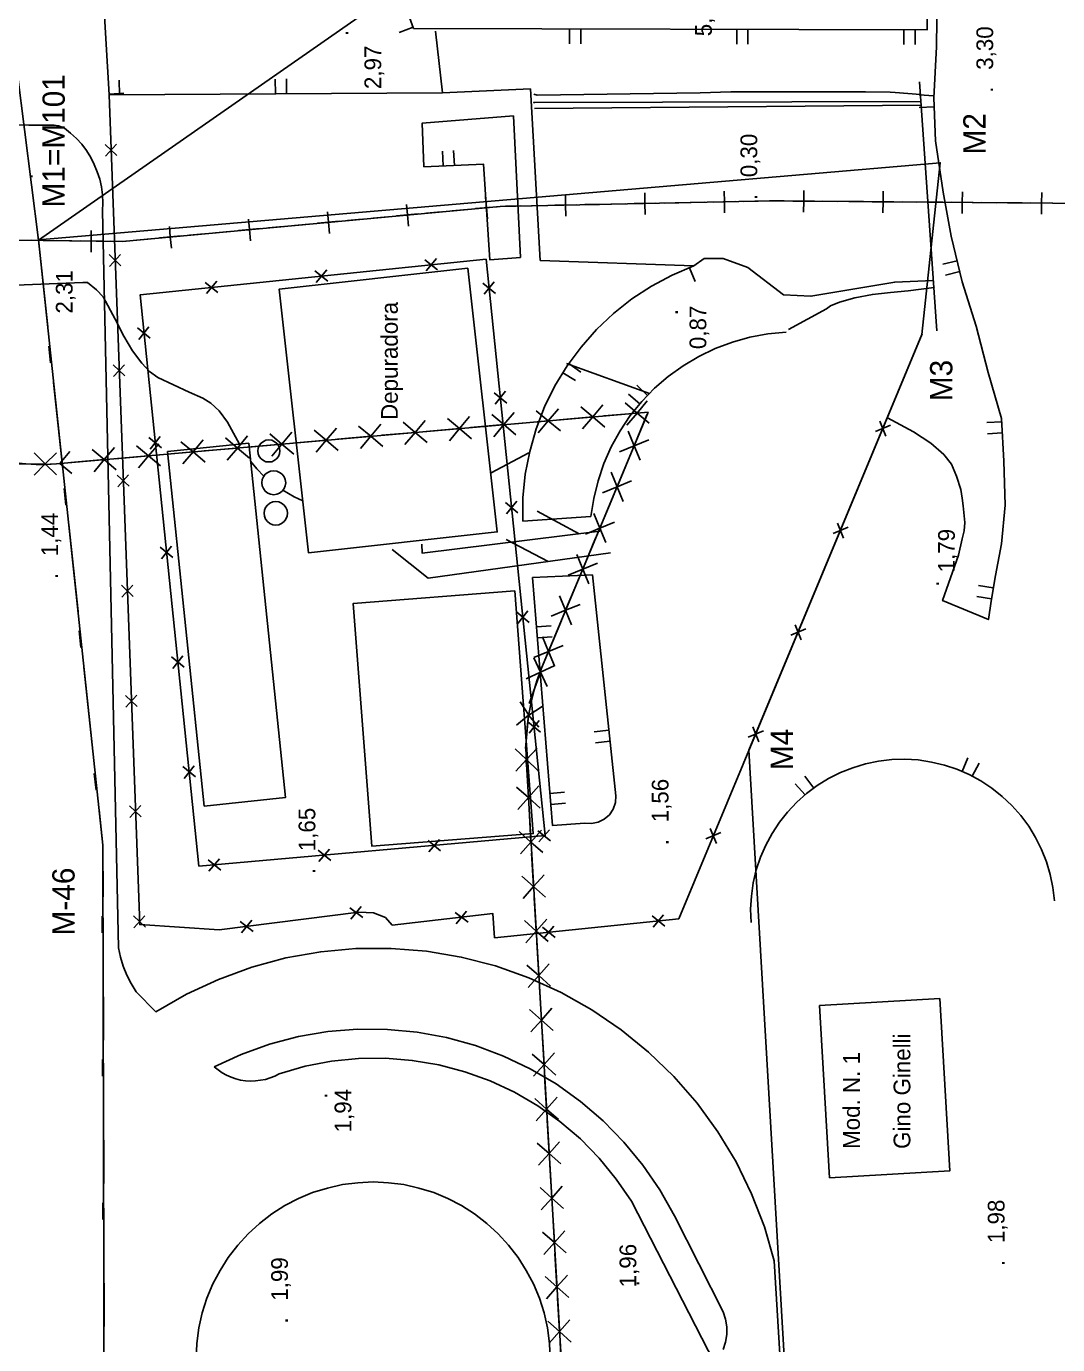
# Model space of a CAD drawing. Extents: x 729854 to 730444, y 4373781 to 4374808.
# Drawn here: x 730120.9 to 730213.5, y 4374028.7 to 4374147 of the extents above; entities that cross this region are included whole.
import ezdxf

# ---------------------------------------------------------------- set-up
doc = ezdxf.new("R2010")
doc.units = 0
doc.linetypes.add('DIVIDE', pattern=[0])
doc.layers.get('0').update_dxf_attribs({"linetype": 'CONTINUOUS'})
for name, color, linetype in [('1', 7, 'CONTINUOUS'), ('11', 7, 'CONTINUOUS'), ('2', 7, 'CONTINUOUS'), ('22', 7, 'CONTINUOUS'), ('28', 7, 'CONTINUOUS'), ('29', 7, 'CONTINUOUS'), ('33', 7, 'CONTINUOUS'), ('39', 7, 'CONTINUOUS'), ('40', 7, 'CONTINUOUS'), ('44', 7, 'CONTINUOUS'), ('48', 7, 'CONTINUOUS'), ('50', 7, 'CONTINUOUS'), ('56', 7, 'CONTINUOUS'), ('61', 7, 'CONTINUOUS'), ('PATTERN_CLASS', 7, 'CONTINUOUS')]:
    doc.layers.add(name, color=color, linetype=linetype)

msp = doc.modelspace()

# ---------------------------------------------------------------- linework, layer by layer
at = {"layer": '1', "color": 0, "linetype": 'CONTINUOUS'}
for p, q in [((730155.64, 4374146.91), (730154.38, 4374146.46)), ((730169.68, 4374146.76), (730169.68, 4374145.43)), ((730170.68, 4374146.76), (730170.68, 4374145.43)), ((730184.68, 4374146.73), (730184.68, 4374145.4)), ((730185.68, 4374146.72), (730185.68, 4374145.39)), ((730199.68, 4374146.69), (730199.68, 4374145.36)), ((730200.68, 4374146.69), (730200.68, 4374145.36)), ((730129.29, 4374140.85), (730129.28, 4374142.18)), ((730143.29, 4374140.94), (730143.28, 4374142.27)), ((730144.29, 4374140.95), (730144.28, 4374142.28)), ((730128.36, 4374140.91), (730129.68, 4374140.99)), ((730202.37, 4374140.77), (730201.04, 4374140.84)), ((730202.39, 4374139.77), (730201.06, 4374139.72)), ((730128, 4374136.4), (730129.06, 4374135.4)), ((730129.02, 4374136.42), (730128.04, 4374135.34)), ((730158.35, 4374134.47), (730158.29, 4374135.8)), ((730159.35, 4374134.52), (730159.28, 4374135.85)), ((730128.37, 4374126.51), (730129.43, 4374125.51)), ((730129.39, 4374126.53), (730128.41, 4374125.45)), ((730147.98, 4374124.13), (730146.84, 4374125.04)), ((730147.89, 4374125.14), (730146.96, 4374124.02)), ((730157.82, 4374125.15), (730156.69, 4374126.05)), ((730157.74, 4374126.16), (730156.81, 4374125.04)), ((730180.83, 4374125.5), (730167.03, 4374125.98)), ((730180.43, 4374125.33), (730180.95, 4374124.1)), ((730204.46, 4374125.95), (730203.17, 4374125.64)), ((730138.13, 4374123.11), (730136.99, 4374124.02)), ((730138.04, 4374124.13), (730137.12, 4374123.01)), ((730163.03, 4374123.03), (730161.91, 4374123.96)), ((730162.01, 4374122.95), (730162.92, 4374124.08)), ((730204.69, 4374124.98), (730203.4, 4374124.67)), ((730130.92, 4374119.95), (730132.04, 4374119.02)), ((730131.94, 4374120.03), (730131.03, 4374118.89)), ((730128.73, 4374116.62), (730129.79, 4374115.62)), ((730129.75, 4374116.63), (730128.77, 4374115.56)), ((730169.09, 4374115.91), (730170.22, 4374115.21)), ((730169.63, 4374116.74), (730170.7, 4374115.95)), ((730176.68, 4374113.86), (730175.73, 4374114.79)), ((730164.04, 4374113.18), (730162.92, 4374114.11)), ((730163.02, 4374113.1), (730163.93, 4374114.24)), ((730176, 4374113.13), (730174.97, 4374113.97)), ((730197.13, 4374110.62), (730198.47, 4374111.19)), ((730198.07, 4374110.21), (730197.52, 4374111.56)), ((730208.46, 4374111.5), (730207.13, 4374111.43)), ((730131.94, 4374110.1), (730133.06, 4374109.17)), ((730132.95, 4374110.18), (730132.05, 4374109.05)), ((730208.51, 4374110.51), (730207.19, 4374110.43)), ((730129.1, 4374106.72), (730130.16, 4374105.72)), ((730130.12, 4374106.74), (730129.14, 4374105.66)), ((730165.05, 4374103.33), (730163.93, 4374104.26)), ((730164.03, 4374103.25), (730164.94, 4374104.39)), ((730193.33, 4374101.48), (730194.67, 4374102.05)), ((730194.26, 4374101.07), (730193.72, 4374102.42)), ((730132.95, 4374100.25), (730134.07, 4374099.32)), ((730133.97, 4374100.34), (730133.06, 4374099.2)), ((730129.47, 4374096.83), (730130.52, 4374095.83)), ((730130.49, 4374096.85), (730129.5, 4374095.77)), ((730166.36, 4374097.54), (730171.75, 4374097.76)), ((730207.7, 4374096.59), (730206.39, 4374096.82)), ((730207.54, 4374095.61), (730206.22, 4374095.83)), ((730166.06, 4374093.48), (730164.94, 4374094.42)), ((730165.04, 4374093.4), (730165.95, 4374094.54)), ((730166.72, 4374093.1), (730168.04, 4374093.2)), ((730190.46, 4374091.93), (730189.92, 4374093.28)), ((730166.79, 4374092.11), (730168.12, 4374092.21)), ((730189.53, 4374092.34), (730190.87, 4374092.91)), ((730133.97, 4374090.4), (730135.09, 4374089.47)), ((730134.99, 4374090.49), (730134.08, 4374089.35)), ((730129.83, 4374086.94), (730130.89, 4374085.94)), ((730130.85, 4374086.96), (730129.87, 4374085.88)), ((730167.07, 4374083.64), (730165.95, 4374084.57)), ((730166.05, 4374083.55), (730166.96, 4374084.69)), ((730173.22, 4374083.83), (730171.89, 4374083.69)), ((730185.72, 4374083.2), (730187.07, 4374083.77)), ((730186.66, 4374082.79), (730186.12, 4374084.14)), ((730173.32, 4374082.84), (730172, 4374082.7)), ((730204.9, 4374080.12), (730205.43, 4374081.34)), ((730134.99, 4374080.56), (730136.11, 4374079.63)), ((730136, 4374080.64), (730135.09, 4374079.5)), ((730205.8, 4374079.7), (730206.44, 4374080.87)), ((730190.81, 4374078.02), (730189.92, 4374079.02)), ((730191.59, 4374078.63), (730190.79, 4374079.7)), ((730167.91, 4374078.15), (730169.24, 4374078.25)), ((730130.2, 4374077.04), (730131.25, 4374076.04)), ((730131.22, 4374077.06), (730130.23, 4374075.99)), ((730167.99, 4374077.15), (730169.32, 4374077.26)), ((730166.85, 4374074.8), (730167.98, 4374073.88)), ((730166.92, 4374073.79), (730167.87, 4374074.89)), ((730181.92, 4374074.06), (730183.26, 4374074.63)), ((730182.86, 4374073.65), (730182.31, 4374075)), ((730147.13, 4374073.07), (730148.25, 4374072.14)), ((730147.2, 4374072.05), (730148.14, 4374073.15)), ((730156.99, 4374073.93), (730158.11, 4374073.01)), ((730157.06, 4374072.92), (730158, 4374074.02)), ((730137.26, 4374072.2), (730138.39, 4374071.27)), ((730137.33, 4374071.18), (730138.28, 4374072.29)), ((730130.56, 4374067.15), (730131.62, 4374066.15)), ((730131.58, 4374067.17), (730130.6, 4374066.09)), ((730149.97, 4374067.88), (730151.13, 4374067)), ((730150.07, 4374066.87), (730150.98, 4374068.01)), ((730159.42, 4374067.47), (730160.58, 4374066.58)), ((730159.52, 4374066.45), (730160.44, 4374067.59)), ((730177.1, 4374067.15), (730178.24, 4374066.24)), ((730177.18, 4374066.13), (730178.11, 4374067.25)), ((730140.14, 4374066.65), (730141.3, 4374065.76)), ((730140.25, 4374065.63), (730141.16, 4374066.77)), ((730167.25, 4374066.14), (730168.39, 4374065.23)), ((730167.34, 4374065.12), (730168.27, 4374066.24))]:
    msp.add_line(p, q, dxfattribs=at)
for points in [[(730158.29, 4374141.04), (730128.36, 4374140.84), (730127.5, 4374155.53)], [(730202.72, 4374154.89), (730202.62, 4374145.17), (730202.36, 4374140.58), (730202.52, 4374136.71), (730203.19, 4374132.11), (730203.93, 4374128.17), (730204.91, 4374124.07), (730206.17, 4374120.1), (730207.25, 4374115.94), (730208.44, 4374111.8), (730208.66, 4374107.98), (730208.76, 4374104.02), (730208.43, 4374100.54), (730207.89, 4374097.71), (730207.5, 4374095.4), (730207.26, 4374093.75), (730203.15, 4374095.46), (730204.58, 4374099.53), (730204.92, 4374101.01), (730205.09, 4374101.73), (730205.15, 4374102.47), (730205, 4374103.96), (730204.9, 4374104.65), (730204.79, 4374105.44), (730204.39, 4374106.61), (730203.94, 4374107.7), (730203.25, 4374108.57), (730202.11, 4374109.6), (730200.54, 4374110.61), (730198.2, 4374111.87)], [(730155.68, 4374146.79), (730201.78, 4374146.69), (730201.78, 4374151.38), (730153.84, 4374151.87), (730155.68, 4374146.79)], [(730166.17, 4374141.38), (730158.29, 4374141.04), (730157.66, 4374146.58)], [(730128.36, 4374140.84), (730131.11, 4374066.38), (730138.23, 4374065.9), (730150.76, 4374067.48), (730152.1, 4374067.44), (730153.16, 4374067.01), (730153.77, 4374066.31), (730162.81, 4374067.36), (730162.95, 4374065.19), (730179.48, 4374066.89), (730201.33, 4374119.41)], [(730165.29, 4374126.25), (730162.53, 4374126.04), (730161.96, 4374134.64), (730156.61, 4374134.39), (730156.46, 4374138.31), (730164.65, 4374138.98)], [(730162.19, 4374126.1), (730131.14, 4374122.89), (730136.43, 4374071.62), (730167.5, 4374074.36), (730162.19, 4374126.1)], [(730160.56, 4374125.3), (730163.2, 4374101.62), (730146.27, 4374099.73), (730143.63, 4374123.41), (730160.56, 4374125.3)], [(730165.48, 4374102.59), (730165.5, 4374104.69), (730165.71, 4374106.79), (730166.11, 4374108.85), (730166.68, 4374110.88), (730167.44, 4374112.84), (730168.37, 4374114.73), (730169.46, 4374116.52), (730170.71, 4374118.21), (730172.1, 4374119.79), (730173.63, 4374121.23), (730175.28, 4374122.54), (730177.04, 4374123.69), (730178.89, 4374124.67), (730180.83, 4374125.5)], [(730189.11, 4374119.55), (730187.48, 4374119.4), (730185.87, 4374119.1), (730184.29, 4374118.66), (730182.76, 4374118.09), (730181.28, 4374117.38), (730179.87, 4374116.54), (730178.54, 4374115.58), (730177.31, 4374114.51), (730176.16, 4374113.33), (730175.13, 4374112.06), (730174.22, 4374110.69), (730173.43, 4374109.27), (730172.76, 4374107.77), (730172.24, 4374106.21), (730171.85, 4374104.63), (730171.6, 4374103.01)], [(730140.9, 4374109.58), (730144.19, 4374077.77), (730136.91, 4374077.02), (730133.62, 4374108.83), (730140.9, 4374109.58)], [(730171.75, 4374097.76), (730173.84, 4374077.92), (730173.8, 4374077.32), (730173.6, 4374076.75), (730173.26, 4374076.23), (730172.8, 4374075.84), (730172.25, 4374075.57), (730171.65, 4374075.44), (730171.04, 4374075.48), (730168.14, 4374075.28), (730166.36, 4374097.54)], [(730164.76, 4374096.33), (730166.42, 4374074.54), (730151.93, 4374073.42), (730150.27, 4374095.21), (730164.76, 4374096.33)], [(730213.18, 4374068.52), (730213.04, 4374069.71), (730212.81, 4374070.88), (730212.47, 4374072.02), (730212.03, 4374073.13), (730211.5, 4374074.19), (730210.88, 4374075.21), (730210.17, 4374076.17), (730209.38, 4374077.06), (730208.51, 4374077.88), (730207.58, 4374078.62), (730206.58, 4374079.28), (730205.53, 4374079.85), (730204.44, 4374080.32), (730203.31, 4374080.69), (730202.15, 4374080.96), (730200.97, 4374081.15), (730199.78, 4374081.21), (730198.59, 4374081.19), (730197.41, 4374081.05), (730196.24, 4374080.81), (730195.1, 4374080.46), (730193.99, 4374080.03), (730192.92, 4374079.48), (730191.91, 4374078.87), (730190.95, 4374078.15), (730190.06, 4374077.36), (730189.24, 4374076.48), (730188.51, 4374075.56), (730187.85, 4374074.56), (730187.29, 4374073.51), (730186.82, 4374072.42), (730186.44, 4374071.28), (730186.17, 4374070.12), (730186, 4374068.94), (730185.93, 4374067.75), (730185.97, 4374066.56)], [(730202.91, 4374059.73), (730203.81, 4374044.28), (730193.01, 4374043.65), (730192.11, 4374059.1), (730202.91, 4374059.73)]]:
    msp.add_lwpolyline(points, dxfattribs=at)
at = {"layer": '11', "color": 0, "linetype": 'CONTINUOUS'}
for points in [[(730127.77, 4374130.44), (730127.8, 4374131.16), (730127.77, 4374131.87), (730127.67, 4374132.58), (730127.52, 4374133.27), (730127.31, 4374133.94), (730127.04, 4374134.61), (730126.72, 4374135.23), (730126.34, 4374135.84), (730125.91, 4374136.41), (730125.43, 4374136.94), (730124.91, 4374137.42), (730124.35, 4374137.86), (730123.84, 4374138.07), (730123.45, 4374138.13), (730122.71, 4374138.14), (730121.15, 4374138.14), (730117.52, 4374138.15)], [(730127.77, 4374130.44), (730129.22, 4374064.3), (730129.4, 4374063.46), (730129.64, 4374062.64), (730129.96, 4374061.85), (730130.35, 4374061.08), (730130.8, 4374060.35), (730132.56, 4374058.56), (730135.31, 4374060.14), (730138.19, 4374061.46), (730141.17, 4374062.56), (730144.23, 4374063.38), (730147.35, 4374063.94), (730150.51, 4374064.23), (730153.68, 4374064.23), (730156.85, 4374063.98), (730159.97, 4374063.46), (730163.04, 4374062.66), (730166.03, 4374061.6), (730168.92, 4374060.29), (730171.69, 4374058.73), (730174.31, 4374056.94), (730176.76, 4374054.94), (730179.04, 4374052.73), (730181.12, 4374050.35), (730182.98, 4374047.78), (730184.62, 4374045.07), (730186.02, 4374042.21), (730187.17, 4374039.26), (730188.05, 4374036.21), (730193.72, 4373942.66)], [(730137.8, 4374053.61), (730140.23, 4374054.73), (730142.76, 4374055.64), (730145.35, 4374056.32), (730147.99, 4374056.77), (730150.66, 4374056.98), (730153.34, 4374056.96), (730156.01, 4374056.71), (730158.65, 4374056.23), (730161.23, 4374055.52), (730163.74, 4374054.58), (730166.16, 4374053.42), (730168.47, 4374052.07), (730170.65, 4374050.51), (730172.69, 4374048.77), (730174.56, 4374046.86), (730176.27, 4374044.79), (730177.78, 4374042.58), (730179.1, 4374040.23), (730183.46, 4374031.63), (730183.68, 4374030.96), (730183.79, 4374030.28), (730183.79, 4374029.58), (730183.68, 4374028.89), (730183.45, 4374028.23)], [(730182.7, 4374027.05), (730175.23, 4374041.54), (730173.87, 4374043.54), (730172.34, 4374045.42), (730170.65, 4374047.14), (730168.81, 4374048.71), (730166.84, 4374050.11), (730164.75, 4374051.33), (730162.56, 4374052.35), (730160.29, 4374053.17), (730157.95, 4374053.79), (730155.57, 4374054.19), (730153.16, 4374054.39), (730150.74, 4374054.36), (730148.33, 4374054.12), (730145.96, 4374053.66), (730143.64, 4374052.98), (730143.24, 4374052.78), (730142.82, 4374052.62), (730142.39, 4374052.48), (730141.95, 4374052.4), (730141.51, 4374052.35), (730141.06, 4374052.33), (730140.62, 4374052.36), (730140.17, 4374052.42), (730139.74, 4374052.54), (730139.32, 4374052.67), (730138.91, 4374052.86), (730138.51, 4374053.08), (730138.14, 4374053.33), (730137.8, 4374053.61)], [(730136.19, 4374027.41), (730136.25, 4374028.79), (730136.43, 4374030.17), (730136.73, 4374031.52), (730137.15, 4374032.84), (730137.68, 4374034.12), (730138.32, 4374035.34), (730139.06, 4374036.51), (730139.91, 4374037.61), (730140.84, 4374038.63), (730141.86, 4374039.56), (730142.96, 4374040.41), (730144.13, 4374041.15), (730145.35, 4374041.79), (730146.63, 4374042.32), (730147.95, 4374042.73), (730149.3, 4374043.04), (730150.68, 4374043.21), (730152.06, 4374043.28), (730153.44, 4374043.21), (730154.82, 4374043.04), (730156.17, 4374042.73), (730157.49, 4374042.32), (730158.77, 4374041.79), (730159.99, 4374041.15), (730161.16, 4374040.41), (730162.26, 4374039.56), (730163.28, 4374038.63), (730164.21, 4374037.61), (730165.06, 4374036.51), (730165.8, 4374035.34), (730166.44, 4374034.12), (730166.97, 4374032.84), (730167.39, 4374031.52), (730167.69, 4374030.17), (730167.87, 4374028.79), (730167.93, 4374027.41)]]:
    msp.add_lwpolyline(points, dxfattribs=at)
at = {"layer": '2', "color": 0, "linetype": 'CONTINUOUS'}
for p, q in [((730201.09, 4374142.02), (730202.63, 4374119.66)), ((730167.03, 4374125.98), (730166.17, 4374141.38)), ((730164.65, 4374138.98), (730165.29, 4374126.25)), ((730171.6, 4374103.01), (730165.48, 4374102.59))]:
    msp.add_line(p, q, dxfattribs=at)
at = {"layer": '22', "color": 0, "linetype": 'CONTINUOUS'}
msp.add_line((730166.54, 4374139.63), (730201.23, 4374139.92), dxfattribs=at)
msp.add_lwpolyline([(730202.32, 4374124.2), (730198.86, 4374124.05), (730194.39, 4374123.29), (730191.34, 4374122.78), (730188.87, 4374122.91), (730185.68, 4374125.36), (730183.46, 4374126.16), (730181.77, 4374126.17), (730180.83, 4374125.51)], dxfattribs=at)
at = {"layer": '28', "color": 0, "linetype": 'CONTINUOUS'}
for points in [[(730143.69, 4374108.89), (730143.66, 4374108.63), (730143.56, 4374108.4), (730143.4, 4374108.19), (730143.19, 4374108.03), (730142.96, 4374107.92), (730142.7, 4374107.9), (730142.44, 4374107.92), (730142.21, 4374108.03), (730142, 4374108.19), (730141.84, 4374108.4), (730141.74, 4374108.63), (730141.71, 4374108.89), (730141.74, 4374109.15), (730141.84, 4374109.38), (730142, 4374109.59), (730142.21, 4374109.75), (730142.44, 4374109.85), (730142.7, 4374109.88), (730142.96, 4374109.85), (730143.19, 4374109.75), (730143.4, 4374109.59), (730143.56, 4374109.38), (730143.66, 4374109.15), (730143.69, 4374108.89)], [(730144.21, 4374106.04), (730144.17, 4374105.76), (730144.07, 4374105.51), (730143.9, 4374105.28), (730143.67, 4374105.11), (730143.42, 4374105.01), (730143.14, 4374104.96), (730142.86, 4374105.01), (730142.61, 4374105.11), (730142.38, 4374105.28), (730142.21, 4374105.51), (730142.11, 4374105.76), (730142.07, 4374106.04), (730142.11, 4374106.32), (730142.21, 4374106.57), (730142.38, 4374106.8), (730142.61, 4374106.96), (730142.86, 4374107.07), (730143.14, 4374107.11), (730143.42, 4374107.07), (730143.67, 4374106.96), (730143.9, 4374106.8), (730144.07, 4374106.57), (730144.17, 4374106.32), (730144.21, 4374106.04)], [(730144.37, 4374103.29), (730144.34, 4374103.02), (730144.23, 4374102.76), (730144.06, 4374102.55), (730143.85, 4374102.38), (730143.59, 4374102.27), (730143.32, 4374102.23), (730143.05, 4374102.27), (730142.79, 4374102.38), (730142.58, 4374102.55), (730142.41, 4374102.76), (730142.3, 4374103.02), (730142.27, 4374103.29), (730142.3, 4374103.56), (730142.41, 4374103.82), (730142.58, 4374104.03), (730142.79, 4374104.19), (730143.05, 4374104.31), (730143.32, 4374104.34), (730143.59, 4374104.31), (730143.85, 4374104.19), (730144.06, 4374104.03), (730144.23, 4374103.82), (730144.34, 4374103.56), (730144.37, 4374103.29)]]:
    msp.add_lwpolyline(points, dxfattribs=at)
at = {"layer": '29', "color": 0, "linetype": 'CONTINUOUS'}
for p, q in [((730170.54, 4374101.46), (730166.78, 4374103.47)), ((730167.77, 4374098.96), (730163.98, 4374100.93))]:
    msp.add_line(p, q, dxfattribs=at)
for points in [[(730156.42, 4374100.53), (730156.47, 4374099.71), (730172.41, 4374101.69)], [(730156.42, 4374100.53), (730156.47, 4374099.71), (730172.41, 4374101.69)], [(730153.76, 4374100.04), (730157, 4374097.48), (730173.37, 4374099.73)], [(730153.76, 4374100.04), (730157, 4374097.48), (730173.37, 4374099.73)]]:
    msp.add_lwpolyline(points, dxfattribs=at)
at = {"layer": '33', "color": 0, "linetype": 'CONTINUOUS'}
for p, q in [((730175.74, 4374112.29), (730174.66, 4374113.2)), ((730175.74, 4374112.29), (730176.65, 4374113.38)), ((730163.79, 4374111.25), (730162.71, 4374112.15)), ((730163.79, 4374111.25), (730164.7, 4374112.33)), ((730167.77, 4374111.59), (730166.69, 4374112.5)), ((730167.77, 4374111.59), (730168.68, 4374112.68)), ((730171.76, 4374111.94), (730170.68, 4374112.85)), ((730171.76, 4374111.94), (730172.67, 4374113.03)), ((730175.74, 4374112.29), (730172.76, 4374112.03)), ((730175.74, 4374112.29), (730174.83, 4374111.21)), ((730175.48, 4374109.36), (730176.63, 4374112.13)), ((730175.74, 4374112.29), (730176.83, 4374111.38)), ((730147.85, 4374109.85), (730148.76, 4374110.93)), ((730151.84, 4374110.2), (730150.75, 4374111.11)), ((730151.84, 4374110.2), (730152.74, 4374111.28)), ((730155.82, 4374110.55), (730154.74, 4374111.46)), ((730155.82, 4374110.55), (730156.73, 4374111.63)), ((730159.8, 4374110.9), (730156.82, 4374110.64)), ((730159.8, 4374110.9), (730158.72, 4374111.81)), ((730159.8, 4374110.9), (730158.9, 4374109.81)), ((730159.8, 4374110.9), (730160.71, 4374111.98)), ((730159.8, 4374110.9), (730160.89, 4374109.99)), ((730163.79, 4374111.25), (730160.8, 4374110.98)), ((730163.79, 4374111.25), (730162.88, 4374110.16)), ((730163.79, 4374111.25), (730164.87, 4374110.34)), ((730167.77, 4374111.59), (730164.79, 4374111.33)), ((730167.77, 4374111.59), (730166.87, 4374110.51)), ((730167.77, 4374111.59), (730168.86, 4374110.69)), ((730171.76, 4374111.94), (730168.77, 4374111.68)), ((730171.76, 4374111.94), (730170.85, 4374110.86)), ((730171.76, 4374111.94), (730172.84, 4374111.03)), ((730135.9, 4374108.8), (730134.81, 4374109.71)), ((730135.9, 4374108.8), (730136.81, 4374109.89)), ((730139.88, 4374109.15), (730138.8, 4374110.06)), ((730139.88, 4374109.15), (730140.79, 4374110.24)), ((730143.87, 4374109.5), (730142.78, 4374110.41)), ((730143.87, 4374109.5), (730144.77, 4374110.58)), ((730147.85, 4374109.85), (730144.86, 4374109.59)), ((730147.85, 4374109.85), (730146.77, 4374110.76)), ((730147.85, 4374109.85), (730146.94, 4374108.77)), ((730147.85, 4374109.85), (730148.93, 4374108.94)), ((730151.84, 4374110.2), (730148.85, 4374109.94)), ((730151.84, 4374110.2), (730150.93, 4374109.12)), ((730151.84, 4374110.2), (730152.92, 4374109.29)), ((730155.82, 4374110.55), (730152.83, 4374110.29)), ((730155.82, 4374110.55), (730154.91, 4374109.46)), ((730155.82, 4374110.55), (730156.9, 4374109.64)), ((730175.48, 4374109.36), (730174.94, 4374110.66)), ((730175.48, 4374109.36), (730176.79, 4374109.9)), ((730122.64, 4374107.72), (730121.64, 4374108.72)), ((730122.64, 4374107.72), (730123.64, 4374108.73)), ((730123.94, 4374107.76), (730124.85, 4374108.84)), ((730127.93, 4374108.11), (730126.84, 4374109.01)), ((730127.93, 4374108.11), (730128.84, 4374109.19)), ((730131.91, 4374108.45), (730130.83, 4374109.36)), ((730131.91, 4374108.45), (730132.82, 4374109.54)), ((730135.9, 4374108.8), (730132.91, 4374108.54)), ((730135.9, 4374108.8), (730134.99, 4374107.72)), ((730135.9, 4374108.8), (730136.98, 4374107.89)), ((730139.88, 4374109.15), (730136.89, 4374108.89)), ((730139.88, 4374109.15), (730138.97, 4374108.07)), ((730139.88, 4374109.15), (730140.96, 4374108.24)), ((730143.87, 4374109.5), (730140.88, 4374109.24)), ((730143.87, 4374109.5), (730142.96, 4374108.42)), ((730143.87, 4374109.5), (730144.95, 4374108.59)), ((730175.48, 4374109.36), (730174.17, 4374108.82)), ((730175.48, 4374109.36), (730176.02, 4374108.05)), ((730122.64, 4374107.72), (730119.64, 4374107.7)), ((730122.64, 4374107.72), (730121.65, 4374106.72)), ((730122.64, 4374107.72), (730123.65, 4374106.73)), ((730123.94, 4374107.76), (730125.03, 4374106.85)), ((730127.93, 4374108.11), (730124.94, 4374107.84)), ((730127.93, 4374108.11), (730127.02, 4374107.02)), ((730127.93, 4374108.11), (730129.01, 4374107.2)), ((730131.91, 4374108.45), (730128.92, 4374108.19)), ((730131.91, 4374108.45), (730131, 4374107.37)), ((730131.91, 4374108.45), (730132.99, 4374107.55)), ((730173.94, 4374105.66), (730175.1, 4374108.43)), ((730173.94, 4374105.66), (730173.41, 4374106.97)), ((730173.94, 4374105.66), (730175.25, 4374106.2)), ((730173.94, 4374105.66), (730172.64, 4374105.13)), ((730173.94, 4374105.66), (730174.48, 4374104.36)), ((730172.41, 4374101.97), (730173.56, 4374104.74)), ((730172.41, 4374101.97), (730171.87, 4374103.28)), ((730172.41, 4374101.97), (730171.1, 4374101.43)), ((730172.41, 4374101.97), (730173.71, 4374102.51)), ((730172.41, 4374101.97), (730172.95, 4374100.66)), ((730170.87, 4374098.28), (730172.02, 4374101.05)), ((730170.87, 4374098.28), (730170.33, 4374099.59)), ((730170.87, 4374098.28), (730169.56, 4374097.74)), ((730170.87, 4374098.28), (730172.18, 4374098.82)), ((730170.87, 4374098.28), (730171.41, 4374096.97)), ((730169.33, 4374094.59), (730170.48, 4374097.36)), ((730169.33, 4374094.59), (730168.79, 4374095.89)), ((730169.33, 4374094.59), (730168.02, 4374094.05)), ((730169.33, 4374094.59), (730170.64, 4374095.12)), ((730169.33, 4374094.59), (730169.87, 4374093.28)), ((730167.79, 4374090.89), (730168.95, 4374093.66)), ((730167.79, 4374090.89), (730167.26, 4374092.2)), ((730167.79, 4374090.89), (730166.49, 4374090.35)), ((730167.79, 4374090.89), (730169.1, 4374091.43)), ((730167.79, 4374090.89), (730168.33, 4374089.59)), ((730167.07, 4374089.03), (730166.47, 4374090.31)), ((730167.07, 4374089.03), (730166.47, 4374090.31)), ((730167.07, 4374089.03), (730166.47, 4374090.31)), ((730167.07, 4374089.03), (730168.35, 4374089.63)), ((730167.07, 4374089.03), (730168.35, 4374089.63)), ((730167.07, 4374089.03), (730168.35, 4374089.63)), ((730167.07, 4374089.03), (730165.79, 4374088.43)), ((730167.07, 4374089.03), (730165.79, 4374088.43)), ((730167.07, 4374089.03), (730165.79, 4374088.43)), ((730167.07, 4374089.03), (730166.06, 4374086.21)), ((730167.07, 4374089.03), (730166.06, 4374086.21)), ((730167.07, 4374089.03), (730166.06, 4374086.21)), ((730167.07, 4374089.03), (730167.68, 4374087.75)), ((730167.07, 4374089.03), (730167.68, 4374087.75)), ((730167.07, 4374089.03), (730167.68, 4374087.75)), ((730166.02, 4374085.18), (730165.26, 4374086.37)), ((730166.02, 4374085.18), (730165.26, 4374086.37)), ((730166.02, 4374085.18), (730165.26, 4374086.37)), ((730166.01, 4374085.18), (730164.93, 4374084.27)), ((730166.01, 4374085.18), (730164.93, 4374084.27)), ((730166.01, 4374085.18), (730164.93, 4374084.27)), ((730166.01, 4374085.18), (730165.74, 4374082.19)), ((730166.01, 4374085.18), (730165.74, 4374082.19)), ((730166.01, 4374085.18), (730165.74, 4374082.19)), ((730166.01, 4374085.18), (730166.92, 4374084.09)), ((730166.01, 4374085.18), (730166.92, 4374084.09)), ((730166.01, 4374085.18), (730166.92, 4374084.09)), ((730166.02, 4374085.18), (730167.21, 4374085.94)), ((730166.02, 4374085.18), (730167.21, 4374085.94)), ((730166.02, 4374085.18), (730167.21, 4374085.94)), ((730165.82, 4374081.19), (730164.79, 4374082.16)), ((730165.82, 4374081.19), (730164.79, 4374082.16)), ((730165.82, 4374081.19), (730164.79, 4374082.16)), ((730165.82, 4374081.19), (730166.79, 4374082.22)), ((730165.82, 4374081.19), (730166.79, 4374082.22)), ((730165.82, 4374081.19), (730166.79, 4374082.22)), ((730165.82, 4374081.19), (730164.85, 4374080.16)), ((730165.82, 4374081.19), (730164.85, 4374080.16)), ((730165.82, 4374081.19), (730164.85, 4374080.16)), ((730165.82, 4374081.19), (730166.84, 4374080.22)), ((730165.82, 4374081.19), (730166.84, 4374080.22)), ((730165.82, 4374081.19), (730166.84, 4374080.22)), ((730165.99, 4374077.77), (730165.82, 4374080.77)), ((730165.99, 4374077.77), (730164.93, 4374078.71)), ((730165.99, 4374077.77), (730165.05, 4374076.72)), ((730165.99, 4374077.77), (730166.93, 4374078.83)), ((730165.99, 4374077.77), (730167.05, 4374076.83)), ((730166.22, 4374073.78), (730166.05, 4374076.77)), ((730166.22, 4374073.78), (730165.17, 4374074.72)), ((730166.22, 4374073.78), (730167.16, 4374074.84)), ((730166.22, 4374073.78), (730165.28, 4374072.72)), ((730166.22, 4374073.78), (730167.28, 4374072.84)), ((730166.46, 4374069.79), (730166.28, 4374072.78)), ((730166.46, 4374069.79), (730165.4, 4374070.73)), ((730166.46, 4374069.79), (730167.4, 4374070.84)), ((730166.46, 4374069.79), (730165.52, 4374068.73)), ((730166.46, 4374069.79), (730167.51, 4374068.85)), ((730166.69, 4374065.79), (730166.51, 4374068.79)), ((730166.69, 4374065.79), (730165.63, 4374066.73)), ((730166.69, 4374065.79), (730167.63, 4374066.85)), ((730166.69, 4374065.79), (730165.75, 4374064.74)), ((730166.69, 4374065.79), (730167.75, 4374064.85)), ((730166.92, 4374061.8), (730166.75, 4374064.79)), ((730166.92, 4374061.8), (730165.86, 4374062.74)), ((730166.92, 4374061.8), (730167.86, 4374062.86)), ((730166.92, 4374061.8), (730165.98, 4374060.74)), ((730166.92, 4374061.8), (730167.98, 4374060.86)), ((730167.15, 4374057.81), (730166.98, 4374060.8)), ((730167.15, 4374057.81), (730168.09, 4374058.86)), ((730167.15, 4374057.81), (730166.1, 4374058.75)), ((730167.15, 4374057.81), (730166.21, 4374056.75)), ((730167.15, 4374057.81), (730168.21, 4374056.87)), ((730167.39, 4374053.81), (730167.21, 4374056.81)), ((730167.39, 4374053.81), (730166.33, 4374054.75)), ((730167.39, 4374053.81), (730168.33, 4374054.87)), ((730167.39, 4374053.81), (730166.45, 4374052.76)), ((730167.39, 4374053.81), (730168.44, 4374052.87)), ((730167.62, 4374049.82), (730167.44, 4374052.82)), ((730167.62, 4374049.82), (730166.56, 4374050.76)), ((730167.62, 4374049.82), (730168.56, 4374050.88)), ((730167.62, 4374049.82), (730166.68, 4374048.76)), ((730167.62, 4374049.82), (730168.68, 4374048.88)), ((730167.85, 4374045.83), (730167.68, 4374048.82)), ((730167.85, 4374045.83), (730166.79, 4374046.77)), ((730167.85, 4374045.83), (730166.91, 4374044.77)), ((730167.85, 4374045.83), (730168.79, 4374046.88)), ((730167.85, 4374045.83), (730168.91, 4374044.89)), ((730168.08, 4374041.83), (730167.91, 4374044.83)), ((730168.08, 4374041.83), (730167.03, 4374042.77)), ((730168.08, 4374041.83), (730169.02, 4374042.89)), ((730168.08, 4374041.83), (730167.14, 4374040.78)), ((730168.08, 4374041.83), (730169.14, 4374040.89)), ((730168.32, 4374037.84), (730168.14, 4374040.84)), ((730168.32, 4374037.84), (730167.26, 4374038.78)), ((730168.32, 4374037.84), (730169.26, 4374038.9)), ((730168.32, 4374037.84), (730167.38, 4374036.78)), ((730168.32, 4374037.84), (730169.37, 4374036.9)), ((730168.55, 4374033.85), (730168.37, 4374036.84)), ((730168.55, 4374033.85), (730167.49, 4374034.79)), ((730168.55, 4374033.85), (730169.49, 4374034.9)), ((730168.55, 4374033.85), (730167.61, 4374032.79)), ((730168.55, 4374033.85), (730169.61, 4374032.91)), ((730168.78, 4374029.85), (730168.61, 4374032.85)), ((730168.78, 4374029.85), (730167.72, 4374030.79)), ((730168.78, 4374029.85), (730169.72, 4374030.91)), ((730168.78, 4374029.85), (730167.84, 4374028.8)), ((730168.78, 4374029.85), (730169.84, 4374028.91)), ((730169.01, 4374025.86), (730168.84, 4374028.86))]:
    msp.add_line(p, q, dxfattribs=at)
at = {"layer": '39', "color": 0, "linetype": 'CONTINUOUS'}
for points in [[(730127.73, 4374285.98), (730124.53, 4374232.07), (730119.53, 4374147.67), (730122.02, 4374127.82)], [(730203.18, 4373800), (730197.52, 4373881.69), (730191.64, 4373981.41), (730185.77, 4374082.04), (730201.3, 4374119.35), (730202.94, 4374134.75), (730122.03, 4374127.83)]]:
    msp.add_lwpolyline(points, dxfattribs=at)
at = {"layer": '40', "color": 0, "linetype": 'CONTINUOUS'}
for p, q in [((730122.03, 4374127.83), (730122.86, 4374120.04)), ((730122.96, 4374118.3), (730123.12, 4374116.81)), ((730123.39, 4374115.04), (730124.22, 4374107.26)), ((730124.32, 4374105.52), (730124.48, 4374104.02)), ((730124.75, 4374102.25), (730125.58, 4374094.47)), ((730125.68, 4374092.73), (730125.84, 4374091.24)), ((730126.11, 4374089.47), (730126.94, 4374081.68)), ((730127.04, 4374079.94), (730127.2, 4374078.45)), ((730127.74, 4374067.13), (730127.75, 4374065.63)), ((730127.83, 4374063.84), (730127.85, 4374056.01)), ((730127.77, 4374054.27), (730127.78, 4374052.77)), ((730127.86, 4374050.98), (730127.88, 4374043.15)), ((730127.8, 4374041.41), (730127.81, 4374039.91)), ((730127.89, 4374038.12), (730127.91, 4374030.29))]:
    msp.add_line(p, q, dxfattribs=at)
msp.add_lwpolyline([(730127.47, 4374076.68), (730127.81, 4374073.49), (730127.82, 4374068.87)], dxfattribs=at)
at = {"layer": '44', "color": 0, "linetype": 'CONTINUOUS'}
for points in [[(730201.17, 4374140.89), (730198.9, 4374141.06), (730198.46, 4374141.09), (730196.23, 4374141.13), (730184.14, 4374141.13), (730181.39, 4374141.04), (730166.77, 4374140.82), (730166.48, 4374140.91)], [(730201.21, 4374140.26), (730166.45, 4374140.17), (730166.56, 4374140.17)], [(730140.06, 4374109.49), (730140.06, 4374109.5), (730138.98, 4374111.48), (730138.25, 4374112.48), (730137.5, 4374113.19), (730136.77, 4374113.63), (730135.54, 4374114.17), (730132.74, 4374115.48), (730132, 4374116.03), (730131.31, 4374116.76), (730130.47, 4374117.88), (730129.68, 4374119.19), (730128.92, 4374120.73), (730127.82, 4374122.71), (730127.25, 4374123.36), (730126.44, 4374124.02), (730126, 4374124.01), (730114.66, 4374123.55)], [(730189.34, 4374119.79), (730192.74, 4374121.65), (730193.1, 4374121.9), (730193.91, 4374122.23), (730195.27, 4374122.64), (730196.86, 4374122.94), (730198.49, 4374123.12), (730200.06, 4374123.25), (730202.4, 4374123.56), (730202.4, 4374123.56)], [(730169.41, 4374116.73), (730176.85, 4374114.04), (730176.85, 4374114.04)], [(730166.03, 4374108.71), (730162.65, 4374106.92), (730162.61, 4374106.9)], [(730142.26, 4374106.63), (730141.61, 4374107.28), (730141.06, 4374107.96)], [(730145.74, 4374104.41), (730144.97, 4374104.78), (730143.96, 4374105.36)]]:
    msp.add_lwpolyline(points, dxfattribs=at)
at = {"layer": '56', "color": 0, "linetype": 'CONTINUOUS'}
for p, q in [((730183.57, 4374131.25), (730183.55, 4374132.2)), ((730190.69, 4374131.32), (730190.69, 4374132.26)), ((730197.81, 4374131.26), (730197.81, 4374132.2)), ((730204.92, 4374131.2), (730204.93, 4374132.14)), ((730155.13, 4374130.07), (730155.04, 4374131.01)), ((730162.22, 4374130.73), (730162.13, 4374131.67)), ((730168.36, 4374130.94), (730170.31, 4374130.98)), ((730169.33, 4374130.96), (730169.31, 4374131.91)), ((730169.33, 4374130.96), (730169.35, 4374129.96)), ((730171.06, 4374131), (730172.37, 4374131.02)), ((730173.38, 4374131.04), (730174.7, 4374131.07)), ((730175.48, 4374131.09), (730177.42, 4374131.13)), ((730176.45, 4374131.11), (730176.43, 4374132.05)), ((730176.45, 4374131.11), (730176.47, 4374130.1)), ((730178.17, 4374131.14), (730179.49, 4374131.17)), ((730180.5, 4374131.19), (730181.82, 4374131.22)), ((730182.59, 4374131.23), (730184.54, 4374131.27)), ((730183.57, 4374131.25), (730183.59, 4374130.25)), ((730185.29, 4374131.29), (730186.61, 4374131.32)), ((730189.71, 4374131.32), (730191.66, 4374131.31)), ((730190.69, 4374131.32), (730190.68, 4374130.31)), ((730192.41, 4374131.3), (730193.73, 4374131.29)), ((730194.74, 4374131.28), (730196.06, 4374131.27)), ((730196.83, 4374131.26), (730198.78, 4374131.25)), ((730197.81, 4374131.26), (730197.8, 4374130.25)), ((730199.53, 4374131.24), (730200.85, 4374131.23)), ((730201.86, 4374131.22), (730203.17, 4374131.21)), ((730203.95, 4374131.21), (730205.9, 4374131.19)), ((730204.92, 4374131.2), (730204.92, 4374130.19)), ((730206.65, 4374131.18), (730207.97, 4374131.17)), ((730208.98, 4374131.16), (730210.29, 4374131.15)), ((730211.07, 4374131.15), (730213.02, 4374131.13)), ((730212.04, 4374131.14), (730212.05, 4374132.08)), ((730212.04, 4374131.14), (730212.04, 4374130.13)), ((730148.04, 4374129.41), (730147.95, 4374130.35)), ((730152.07, 4374129.79), (730153.39, 4374129.91)), ((730154.16, 4374129.98), (730156.1, 4374130.16)), ((730155.13, 4374130.07), (730155.22, 4374129.07)), ((730156.85, 4374130.23), (730158.16, 4374130.35)), ((730159.16, 4374130.44), (730160.48, 4374130.56)), ((730161.25, 4374130.64), (730163.19, 4374130.81)), ((730162.22, 4374130.73), (730162.31, 4374129.72)), ((730163.94, 4374130.85), (730165.26, 4374130.88)), ((730166.26, 4374130.9), (730167.58, 4374130.92)), ((730126.76, 4374127.74), (730126.77, 4374128.68)), ((730133.86, 4374128.1), (730133.78, 4374129.04)), ((730137.9, 4374128.47), (730139.21, 4374128.59)), ((730139.98, 4374128.66), (730141.92, 4374128.84)), ((730140.95, 4374128.75), (730140.86, 4374129.7)), ((730140.95, 4374128.75), (730141.04, 4374127.75)), ((730142.67, 4374128.91), (730143.98, 4374129.04)), ((730144.99, 4374129.13), (730146.3, 4374129.25)), ((730147.07, 4374129.32), (730149.01, 4374129.5)), ((730148.04, 4374129.41), (730148.13, 4374128.41)), ((730149.76, 4374129.57), (730151.07, 4374129.69)), ((730121.37, 4374127.8), (730122.69, 4374127.79)), ((730123.69, 4374127.77), (730125.01, 4374127.76)), ((730125.79, 4374127.75), (730127.74, 4374127.72)), ((730126.76, 4374127.74), (730126.75, 4374126.73)), ((730130.81, 4374127.81), (730132.12, 4374127.94)), ((730132.89, 4374128.01), (730134.83, 4374128.19)), ((730133.86, 4374128.1), (730133.96, 4374127.1)), ((730135.58, 4374128.26), (730136.89, 4374128.38))]:
    msp.add_line(p, q, dxfattribs=at)
for points in [[(730187.62, 4374131.34), (730187.74, 4374131.34), (730188.94, 4374131.33)], [(730128.49, 4374127.71), (730129.57, 4374127.7), (730129.8, 4374127.72)]]:
    msp.add_lwpolyline(points, dxfattribs=at)
at = {"layer": '61', "color": 0, "linetype": 'CONTINUOUS'}
msp.add_line((730225.73, 4374200.08), (730122.02, 4374127.82), dxfattribs=at)
at = {"layer": 'PATTERN_CLASS', "color": 0, "linetype": 'CONTINUOUS'}
msp.add_line((730180.83, 4374125.5), (730167.03, 4374125.98), dxfattribs=at)
at = {"layer": 'PATTERN_CLASS', "color": 0, "linetype": 'DIVIDE'}
for p, q in [((730176.74, 4374112.38), (730123.64, 4374107.73)), ((730176.74, 4374112.38), (730123.64, 4374107.73)), ((730167.41, 4374089.97), (730176.74, 4374112.38)), ((730167.41, 4374089.97), (730176.74, 4374112.38))]:
    msp.add_line(p, q, dxfattribs=at)
at = {"layer": 'PATTERN_CLASS', "color": 0, "linetype": 'CONTINUOUS'}
for points in [[(730158.29, 4374141.04), (730128.36, 4374140.84), (730127.5, 4374155.53), (730152.74, 4374155.6), (730161.06, 4374155.57), (730178.18, 4374155.42), (730202.72, 4374154.89), (730202.62, 4374145.17), (730202.36, 4374140.58), (730202.52, 4374136.71), (730203.19, 4374132.11), (730203.93, 4374128.17), (730204.91, 4374124.07), (730206.17, 4374120.1), (730207.25, 4374115.94), (730208.44, 4374111.8), (730208.66, 4374107.98), (730208.76, 4374104.02), (730208.43, 4374100.54), (730207.89, 4374097.71), (730207.5, 4374095.4), (730207.26, 4374093.75), (730203.15, 4374095.46)], [(730155.68, 4374146.79), (730201.78, 4374146.69), (730201.78, 4374151.38), (730153.84, 4374151.87), (730155.68, 4374146.79)], [(730166.17, 4374141.38), (730158.29, 4374141.04), (730157.66, 4374146.58)], [(730201.33, 4374119.41), (730179.48, 4374066.89), (730162.95, 4374065.19), (730162.81, 4374067.36), (730153.77, 4374066.31), (730153.16, 4374067.01), (730152.1, 4374067.44), (730150.76, 4374067.48), (730138.23, 4374065.9), (730131.11, 4374066.38), (730128.36, 4374140.84)], [(730165.29, 4374126.25), (730162.53, 4374126.04), (730161.96, 4374134.64), (730156.61, 4374134.39), (730156.46, 4374138.31), (730164.65, 4374138.98)], [(729905.19, 4374131.41), (729943.6, 4374128.63), (730036.03, 4374128.51), (730082.05, 4374128.51), (730101.06, 4374128.06), (730129.57, 4374127.7), (730163.46, 4374130.84), (730187.74, 4374131.34), (730216.66, 4374131.1), (730263.96, 4374130.55), (730336.31, 4374131.93)], [(730122.03, 4374127.83), (730127.81, 4374073.49), (730128.44, 4373800)], [(730162.19, 4374126.1), (730167.5, 4374074.36), (730136.43, 4374071.62), (730131.14, 4374122.89), (730162.19, 4374126.1)], [(730165.48, 4374102.59), (730165.5, 4374104.69), (730165.71, 4374106.79), (730166.11, 4374108.85), (730166.68, 4374110.88), (730167.44, 4374112.84), (730168.37, 4374114.73), (730169.46, 4374116.52), (730170.71, 4374118.21), (730172.1, 4374119.79), (730173.63, 4374121.23), (730175.28, 4374122.54), (730177.04, 4374123.69), (730178.89, 4374124.67), (730180.83, 4374125.5)], [(730189.11, 4374119.55), (730187.48, 4374119.4), (730185.87, 4374119.1), (730184.29, 4374118.66), (730182.76, 4374118.09), (730181.28, 4374117.38), (730179.87, 4374116.54), (730178.54, 4374115.58), (730177.31, 4374114.51), (730176.16, 4374113.33), (730175.13, 4374112.06), (730174.22, 4374110.69), (730173.43, 4374109.27), (730172.76, 4374107.77), (730172.24, 4374106.21), (730171.85, 4374104.63), (730171.6, 4374103.01)], [(730172.41, 4374101.69), (730156.47, 4374099.71), (730156.42, 4374100.53)], [(730173.37, 4374099.73), (730157, 4374097.48), (730153.76, 4374100.04)], [(730171.75, 4374097.76), (730173.84, 4374077.92), (730173.8, 4374077.32), (730173.6, 4374076.75), (730173.26, 4374076.23), (730172.8, 4374075.84), (730172.25, 4374075.57), (730171.65, 4374075.44), (730171.04, 4374075.48), (730168.14, 4374075.28), (730166.36, 4374097.54)], [(730213.18, 4374068.52), (730213.04, 4374069.71), (730212.81, 4374070.88), (730212.47, 4374072.02), (730212.03, 4374073.13), (730211.5, 4374074.19), (730210.88, 4374075.21), (730210.17, 4374076.17), (730209.38, 4374077.06), (730208.51, 4374077.88), (730207.58, 4374078.62), (730206.58, 4374079.28), (730205.53, 4374079.85), (730204.44, 4374080.32), (730203.31, 4374080.69), (730202.15, 4374080.96), (730200.97, 4374081.15), (730199.78, 4374081.21), (730198.59, 4374081.19), (730197.41, 4374081.05), (730196.24, 4374080.81), (730195.1, 4374080.46), (730193.99, 4374080.03), (730192.92, 4374079.48), (730191.91, 4374078.87), (730190.95, 4374078.15), (730190.06, 4374077.36), (730189.24, 4374076.48), (730188.51, 4374075.56), (730187.85, 4374074.56), (730187.29, 4374073.51), (730186.82, 4374072.42), (730186.44, 4374071.28), (730186.17, 4374070.12), (730186, 4374068.94), (730185.93, 4374067.75), (730185.97, 4374066.56)]]:
    msp.add_lwpolyline(points, dxfattribs=at)
at = {"layer": 'PATTERN_CLASS', "color": 0, "linetype": 'DIVIDE'}
msp.add_lwpolyline([(730177.51, 4373881.11), (730171.67, 4373980.24), (730165.84, 4374080.37)], dxfattribs=at)
msp.add_lwpolyline([(730177.51, 4373881.11), (730171.67, 4373980.24), (730165.84, 4374080.37)], dxfattribs=at)
for centre, start, end in [((730122.26, 4374127.68), 172.2696, 273.9698), ((730122.26, 4374127.68), 192.7099, 273.9698), ((730185.77, 4374082.04), 156.6371, 184.799), ((730185.77, 4374082.04), 156.6371, 184.799), ((730185.77, 4374082.04), 156.6371, 184.799)]:
    msp.add_arc(centre, 20, start, end, dxfattribs=at)

# ---------------------------------------------------------------- texts
at = {"layer": '39', "color": 0, "linetype": 'CONTINUOUS'}
for s, p in [('M1=M101', (730124.39, 4374130.74)), ('M2', (730207.01, 4374135.5)), ('M3', (730204.03, 4374113.35)), ('M4', (730189.72, 4374080.24))]:
    msp.add_text(s, height=2, rotation=90, dxfattribs=at).set_placement(p)
at = {"layer": '40', "color": 0, "linetype": 'CONTINUOUS'}
msp.add_text('M-46', height=2, rotation=90, dxfattribs=at).set_placement((730125.27, 4374065.4))
at = {"layer": '48', "color": 0, "linetype": 'CONTINUOUS'}
for s, p in [(' 5,38', (730182.45, 4374145.55)), ('.', (730149.83, 4374146.12)), (' 3,30', (730207.69, 4374142.54)), (' 2,97', (730152.78, 4374140.81)), ('.', (730207.69, 4374141.04)), (' 0,30', (730186.52, 4374132.9)), ('.', (730121.5, 4374133.26)), ('.', (730186.52, 4374131.4)), (' 2,31', (730125.09, 4374120.66)), (' 0,87', (730181.95, 4374117.47)), ('.', (730179.4, 4374121.06)), (' 1,44', (730123.79, 4374098.88)), (' 1,79', (730204.25, 4374097.43)), ('.', (730123.79, 4374097.38)), ('.', (730202.82, 4374096.69)), (' 1,56', (730178.56, 4374075)), (' 1,65', (730146.87, 4374072.4)), ('.', (730178.56, 4374073.5)), ('.', (730146.87, 4374070.9)), ('.', (730147.95, 4374050.75)), (' 1,94', (730150.1, 4374047.17)), (' 1,98', (730208.71, 4374037.23)), (' 1,96', (730175.67, 4374033.26)), (' 1,99', (730144.41, 4374032.06)), ('.', (730208.71, 4374035.73)), ('.', (730175.94, 4374033.9)), ('.', (730144.41, 4374030.56))]:
    msp.add_text(s, height=1.5, rotation=90, dxfattribs=at).set_placement(p)
at = {"layer": '50', "color": 0, "linetype": 'CONTINUOUS'}
for s, p in [('Depuradora', (730154.27, 4374111.67)), ('Gino Ginelli', (730200.26, 4374046.24)), ('Mod. N. 1', (730195.73, 4374046.24))]:
    msp.add_text(s, height=1.5, rotation=90, dxfattribs=at).set_placement(p)

# ---------------------------------------------------------------- meshes
at = {"color": 0, "linetype": 'CONTINUOUS'}
mesh = msp.add_polyface(dxfattribs=at)
corners = [(730162.5, 4373781), (729854.5, 4374807.5), (730444, 4373781), (730444, 4374807.5), (729854.5, 4373781)]
mesh.append_faces([[corners[k] for k in face] for face in [(0, 1, 4), (1, 0, 2, 3)]], dxfattribs={"vtx0": -1, "color": 0})
mesh = msp.add_polyface(dxfattribs=at)
corners = [(730434, 4373791), (730162.5, 4374611), (730162.5, 4373791), (729864.5, 4374611), (730434, 4374611), (729864.5, 4373791)]
mesh.append_faces([[corners[k] for k in face] for face in [(1, 0, 4), (2, 3, 5)]], dxfattribs={"vtx0": -1, "color": 0})
mesh.append_faces([[corners[k] for k in face] for face in [(0, 1, 3, 2)]], dxfattribs={"vtx0": -1, "vtx2": -1, "color": 0})

doc.saveas('drawing.dxf')
